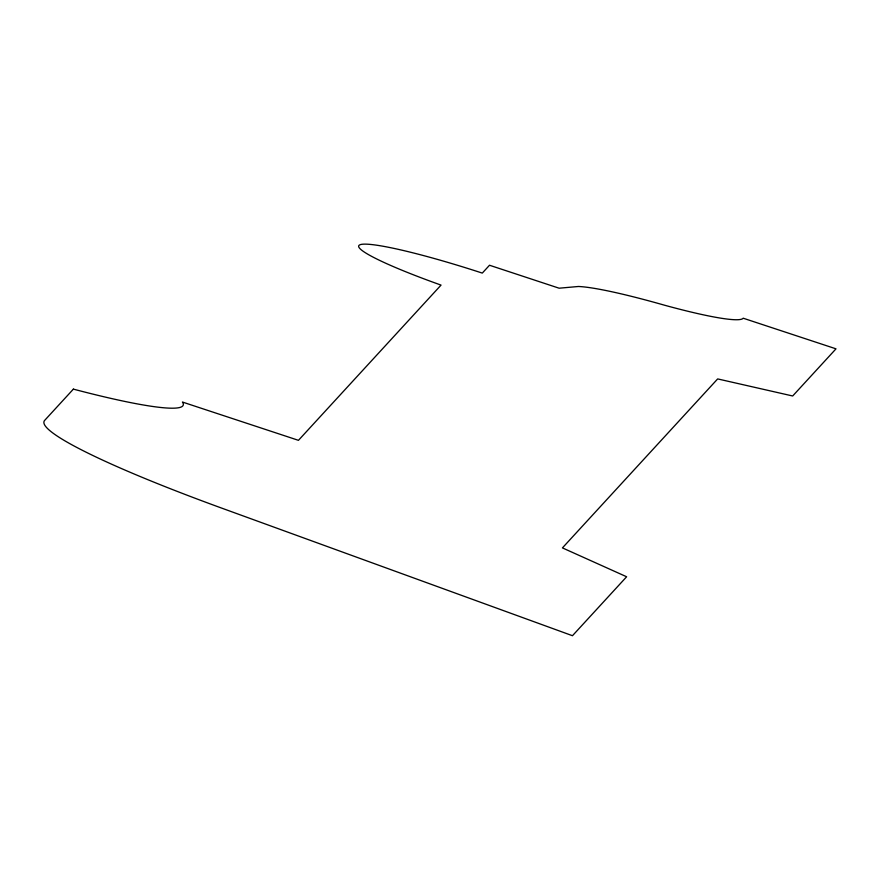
<?xml version="1.0" encoding="UTF-8"?>
<svg xmlns="http://www.w3.org/2000/svg" width="880" height="880" viewBox="0 0 880 880"><rect width="100%" height="100%" fill="white"/><g stroke="black" fill="none" stroke-linecap="round" stroke-linejoin="round"><path stroke-width="1.32" d="M73.381 389.125L44.726 420.321A293.48 29.15 18 0 0 222.508 508.409L572.473 635.712L626.626 576.763L562.43 547.899L717.662 378.917L792.682 395.989L836 348.832L743.193 318.208A138.446 13.75 18 0 1 664.752 305.272A146.938 14.597 18 0 0 578.446 286.484L559.119 288.2L489.511 265.243L482.295 273.097A123.915 12.309 18 0 0 360.481 244.596A123.915 12.309 18 0 0 441.045 285.098L298.452 440.33L182.435 402.05A216.931 21.549 18 0 1 73.381 389.125"/></g></svg>
